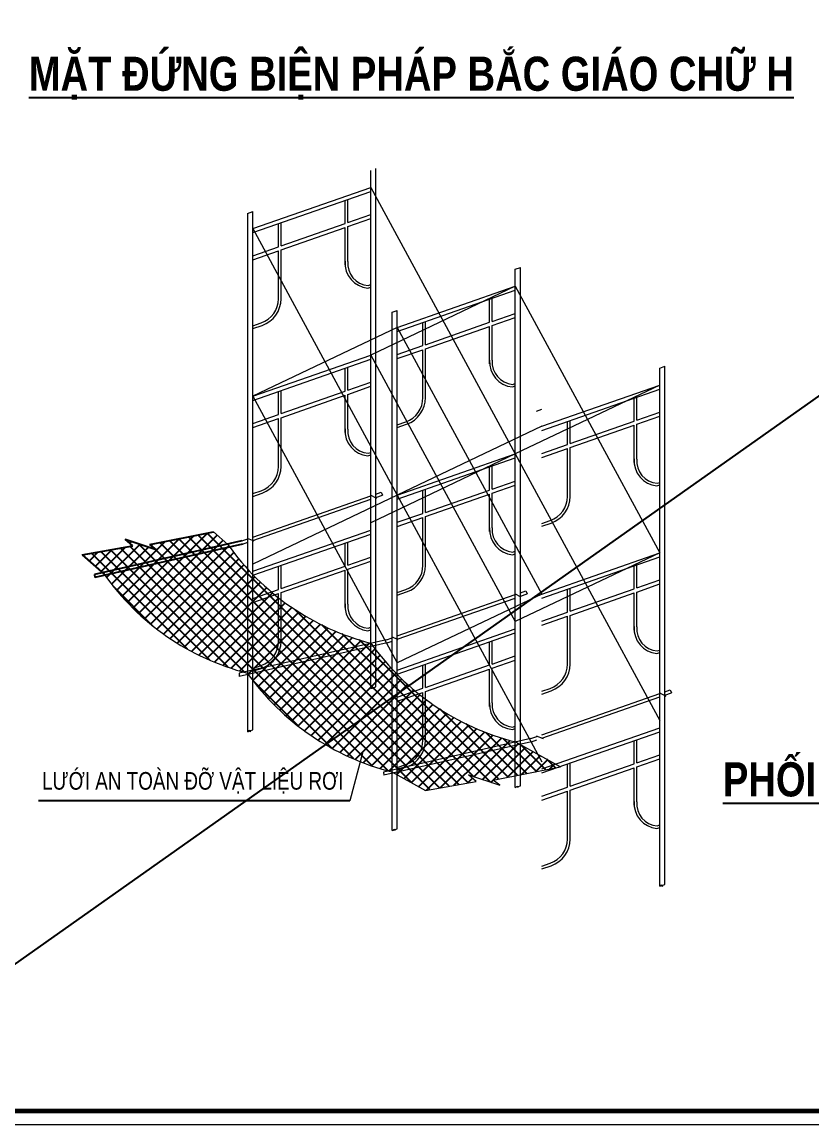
# Model space of a CAD drawing. Header units: millimetres. Extents: x 480521 to 6014615, y -961280 to 187869.
# Drawn here: x 758233 to 765066, y 95764 to 105307 of the extents above; entities that cross this region are included whole.
import ezdxf
from ezdxf.enums import TextEntityAlignment as Align

# ---------------------------------------------------------------- set-up
doc = ezdxf.new("R2010")
doc.units = ezdxf.units.MM
doc.header["$LTSCALE"] = 600
doc.header["$MEASUREMENT"] = 0
doc.layers.get('0').update_dxf_attribs({"lineweight": 0})
doc.layers.get('Defpoints').update_dxf_attribs({"lineweight": 0})
doc.layers.add('KCS_Plotter', color=11, linetype='Continuous', plot=False)
for name, color, linetype, lineweight in [('Khungten_LCDI', 7, 'Continuous', 25), ('LC Net thay', 7, 'Continuous', 25), ('LC Text1', 3, 'Continuous', 20), ('LC Text2', 7, 'Continuous', 25)]:
    doc.layers.add(name, color=color, linetype=linetype, lineweight=lineweight)
doc.layers.add('LAYER3', color=4, linetype='Continuous')
doc.styles.add('Khungten', font='VHAVAN.TTF', dxfattribs={"width": 0.9, "height": 5000})
doc.styles.add('LC 1', font='VHAVANB.TTF')
doc.styles.add('LC3', font='VHARIALB.TTF', dxfattribs={"width": 0.8})
doc.styles.add('style2', font='VHAVANB.TTF')
doc.styles.add('Title', font='VHBLACK.TTF')

# ---------------------------------------------------------------- blocks, each defined once
blk = doc.blocks.new('lcdi fix')
at = {"layer": 'Defpoints', "lineweight": 0}
blk.add_lwpolyline([(-1200, -14850), (-1200, 14850), (40800, 14850), (40800, -14850)], close=True, dxfattribs=at)
at = {"layer": 'Khungten_LCDI', "color": 5, "lineweight": 60}
blk.add_lwpolyline([(0, -14650), (0, 14650), (40600, 14650), (40600, -14650)], close=True, dxfattribs=at)
at = {"color": 7, "style": 'Khungten', "width": 0.8}
for tag, p in [('REVISION', (39499, -10746)), ('NGAYHT', (39546, -11609))]:
    blk.add_attdef(tag, text='', height=200, dxfattribs=at).set_placement(p, align=Align.CENTER)
at = {"layer": 'LC Text1', "color": 3, "style": 'LC 1', "width": 1.834006}
for tag, p, p2 in [('TENBANVE1', (36913, -8886), (40339, -8886)), ('TENBANVE2', (36913, -9562), (40339, -9562))]:
    blk.add_attdef(tag, text='', height=250, dxfattribs=at).set_placement(p, p2, align=Align.FIT)
at = {"layer": 'LC Text1', "style": 'Title', "width": 0.7}
blk.add_attdef('SOBANVE', text='', height=250, dxfattribs=at).set_placement((39562, -13896), align=Align.CENTER)
blk = doc.blocks.new('TIEUDE1')
at = {"layer": 'LC Text2', "color": 7, "style": 'LC 1'}
blk.add_attdef('TIªU§Ò', text='', height=5, dxfattribs=at).set_placement((0, 0), align=Align.BOTTOM_CENTER)
blk.add_attdef('TL', text='', height=3, dxfattribs=at).set_placement((0, -2), align=Align.TOP_CENTER)
blk = doc.blocks.new('*X25')
at = {"color": 0}
for p, q in [((598.93, 507.01), (622.36, 530.44)), ((700.64, 451.94), (622.18, 530.4)), ((590.76, 516.52), (601.19, 526.94)), ((593.86, 512.54), (609.17, 527.85)), ((595.49, 510.64), (613.56, 528.71)), ((597.18, 508.79), (617.96, 529.58)), ((597.99, 527.28), (598.54, 527.83)), ((600.73, 505.27), (625.26, 529.8)), ((667.94, 459.9), (600.74, 527.09)), ((602.59, 503.6), (627.14, 528.15)), ((605.54, 525.83), (604.45, 526.92)), ((604.47, 526.69), (604.77, 526.98)), ((678.77, 456.14), (607.4, 527.5)), ((685.99, 452.45), (610.36, 528.08)), ((691.65, 450.33), (613.31, 528.66)), ((694.65, 450.87), (616.27, 529.24)), ((697.64, 451.4), (619.23, 529.82)), ((583.45, 523.35), (583.87, 523.77)), ((585.33, 521.69), (588.18, 524.54)), ((615.97, 494.19), (586.01, 524.15)), ((587.21, 520.03), (592.49, 525.31)), ((622.95, 490.74), (589, 524.69)), ((589.09, 518.38), (596.8, 526.09)), ((628.72, 488.51), (592, 525.23)), ((592.28, 514.5), (603.84, 526.06)), ((633.81, 486.95), (595, 525.76)), ((661.02, 463.28), (598, 526.3)), ((604.51, 501.98), (628.92, 526.39)), ((673.69, 457.68), (606.04, 525.33)), ((606.48, 500.42), (630.43, 524.36)), ((608.51, 498.91), (631.99, 522.39)), ((610.6, 497.47), (633.61, 520.47)), ((612.75, 496.08), (635.28, 518.61)), ((614.97, 494.76), (637.01, 516.8)), ((605.21, 501.41), (592.89, 513.73)), ((617.24, 493.5), (638.8, 515.06)), ((619.58, 492.3), (640.65, 513.37)), ((621.98, 491.17), (642.55, 511.73)), ((624.46, 490.11), (644.5, 510.15)), ((627, 489.12), (646.52, 508.64)), ((629.62, 488.2), (648.6, 507.17)), ((703.64, 452.48), (649.65, 506.47)), ((632.33, 487.37), (650.73, 505.77)), ((634.9, 486.41), (652.92, 504.43)), ((636.41, 484.38), (655.18, 503.15)), ((637.98, 482.41), (657.5, 501.94)), ((639.6, 480.5), (659.89, 500.79)), ((641.28, 478.64), (662.34, 499.71)), ((705.21, 454.45), (657.93, 501.73)), ((643.01, 476.84), (664.87, 498.7)), ((644.81, 475.1), (667.47, 497.77)), ((646.65, 473.41), (670.15, 496.91)), ((648.55, 471.78), (672.91, 496.14)), ((710.51, 452.68), (664.25, 498.94)), ((713.07, 453.66), (669.67, 497.06)), ((650.51, 470.2), (674.55, 494.24)), ((652.53, 468.68), (676.11, 492.26)), ((654.6, 467.22), (677.71, 490.33)), ((656.74, 465.82), (679.38, 488.46)), ((658.93, 464.47), (681.1, 486.65)), ((650.73, 470.03), (636.49, 484.27)), ((661.18, 463.19), (682.88, 484.89)), ((663.5, 461.97), (684.71, 483.18)), ((665.88, 460.82), (686.6, 481.53)), ((668.33, 459.73), (688.54, 479.94)), ((670.85, 458.71), (690.54, 478.41)), ((673.44, 457.77), (692.6, 476.93)), ((676.1, 456.9), (694.71, 475.51)), ((716.02, 454.24), (694.81, 475.45)), ((678.85, 456.11), (696.89, 474.15)), ((681.3, 455.03), (699.13, 472.85)), ((683.58, 453.77), (701.43, 471.62)), ((685.87, 452.52), (703.79, 470.45)), ((688.15, 451.27), (706.22, 469.34)), ((690.55, 450.13), (708.72, 468.3)), ((718.98, 454.82), (702.94, 470.86)), ((694.86, 450.9), (711.29, 467.34)), ((699.16, 451.68), (713.94, 466.45)), ((705.4, 454.38), (716.67, 465.64)), ((721.93, 455.4), (709.23, 468.11)), ((724.89, 455.98), (714.63, 466.24)), ((708.06, 453.5), (719.25, 464.69)), ((711.43, 453.34), (721.53, 463.44)), ((715.83, 454.2), (723.81, 462.18)), ((727.84, 456.56), (720.28, 464.12)), ((720.23, 455.06), (726.09, 460.93)), ((724.63, 455.93), (728.37, 459.67)), ((730.8, 457.14), (728.13, 459.81)), ((729.03, 456.79), (730.66, 458.42)), ((703.47, 452.45), (704.94, 453.91)), ((710.71, 452.61), (711.41, 453.32)), ((713.36, 451.73), (713.38, 451.75))]:
    blk.add_line(p, q, dxfattribs=at)

msp = doc.modelspace()

# ---------------------------------------------------------------- linework, layer by layer
at = {"color": 3}
for p, q in [((761293.722, 99554.511), (761293.722, 104039.231)), ((761249.364, 99538.996), (761249.364, 104023.716)), ((760229.13, 103520.022), (761249.364, 103876.863)), ((760229.13, 103484.777), (761249.364, 103841.618)), ((761249.364, 103876.863), (762499.467, 101570.14)), ((761027.574, 103564.324), (761027.574, 103764.044)), ((761049.753, 103572.081), (761049.753, 103771.802)), ((760183.364, 103650.868), (760229.13, 103666.875)), ((760184.772, 99166.64), (760184.772, 103651.36)), ((760229.13, 99182.155), (760229.13, 103666.875)), ((760450.92, 103362.631), (760450.92, 103562.351)), ((760473.099, 103370.388), (760473.099, 103570.109)), ((760473.099, 103370.388), (761027.574, 103564.324)), ((761049.753, 103572.081), (761249.364, 103641.898)), ((761049.753, 103536.837), (761249.364, 103606.653)), ((760229.13, 103520.022), (761479.232, 101213.299)), ((760473.099, 103335.144), (761027.574, 103529.079)), ((761027.574, 103206.102), (761027.574, 103529.079)), ((761049.753, 103235.971), (761049.753, 103536.837)), ((760229.13, 103285.057), (760450.92, 103362.631)), ((760229.13, 103249.812), (760450.92, 103327.386)), ((760450.92, 102912.902), (760450.92, 103327.386)), ((760473.099, 102912.902), (760473.099, 103335.144)), ((762499.467, 103168.414), (762543.825, 103183.929)), ((762499.467, 98683.694), (762499.467, 103168.414)), ((762543.825, 98699.209), (762543.825, 103183.929)), ((761224.738, 103004.786), (761249.364, 103013.399)), ((761226.762, 103026.872), (761249.364, 103034.778)), ((762499.467, 103021.561), (761249.364, 102425.442)), ((761479.232, 102664.72), (762499.467, 103021.561)), ((761479.232, 102629.475), (762499.467, 102986.316)), ((762499.467, 103021.561), (763749.569, 100714.838)), ((762277.677, 102709.022), (762277.677, 102908.742)), ((762299.856, 102716.779), (762299.856, 102916.5)), ((761434.874, 102796.058), (761479.232, 102811.573)), ((761434.874, 98311.338), (761434.874, 102796.058)), ((761479.232, 98326.853), (761479.232, 102811.573)), ((762299.856, 102716.779), (762499.467, 102786.596)), ((760229.13, 102677.936), (760302.354, 102703.548)), ((761701.022, 102507.329), (761701.022, 102707.049)), ((761723.201, 102515.086), (761723.201, 102714.807)), ((761723.201, 102515.086), (762277.677, 102709.022)), ((762299.856, 102681.535), (762499.467, 102751.351)), ((760229.13, 102654.44), (760309.677, 102682.612)), ((761479.232, 102664.72), (760229.13, 102068.6)), ((761479.232, 102664.72), (762729.335, 100357.997)), ((761723.201, 102479.842), (762277.677, 102673.777)), ((762277.677, 102350.8), (762277.677, 102673.777)), ((762299.856, 102380.669), (762299.856, 102681.535)), ((761479.232, 102429.755), (761701.022, 102507.329)), ((760229.13, 102068.6), (761249.364, 102425.442)), ((761249.364, 102425.442), (762499.467, 100118.718)), ((761479.232, 102394.51), (761701.022, 102472.084)), ((761701.022, 102057.6), (761701.022, 102472.084)), ((761723.201, 102057.6), (761723.201, 102479.842)), ((760229.13, 102033.356), (761249.364, 102390.197)), ((761027.574, 102112.902), (761027.574, 102312.623)), ((761049.753, 102120.66), (761049.753, 102320.38)), ((763749.569, 102313.112), (763793.927, 102328.627)), ((763749.569, 97828.392), (763749.569, 102313.112)), ((763793.927, 97843.907), (763793.927, 102328.627)), ((760473.099, 101918.967), (760473.099, 102118.687)), ((761049.753, 102120.66), (761249.364, 102190.477)), ((761049.753, 102085.415), (761249.364, 102155.232)), ((762474.84, 102149.484), (762499.467, 102158.097)), ((762476.864, 102171.57), (762499.467, 102179.476)), ((763749.569, 102166.259), (762499.467, 101570.14)), ((762729.335, 101809.418), (763749.569, 102166.259)), ((762729.335, 101774.173), (763749.569, 102131.015)), ((760229.13, 102068.6), (761479.232, 99761.877)), ((760450.92, 101911.21), (760450.92, 102110.93)), ((760473.099, 101918.967), (761027.574, 102112.902)), ((760473.099, 101883.722), (761027.574, 102077.658)), ((761027.574, 101754.68), (761027.574, 102077.658)), ((761049.753, 101784.55), (761049.753, 102085.415)), ((763527.779, 101853.72), (763527.779, 102053.44)), ((763549.958, 101861.477), (763549.958, 102061.198)), ((762683.569, 101940.264), (762729.335, 101956.271)), ((763549.958, 101861.477), (763749.569, 101931.294)), ((760229.13, 101833.635), (760450.92, 101911.21)), ((760229.13, 101798.391), (760450.92, 101875.965)), ((760450.92, 101461.48), (760450.92, 101875.965)), ((760473.099, 101461.48), (760473.099, 101883.722)), ((761479.232, 101822.634), (761552.457, 101848.246)), ((762951.125, 101652.027), (762951.125, 101851.747)), ((762973.304, 101659.784), (762973.304, 101859.505)), ((762973.304, 101659.784), (763527.779, 101853.72)), ((763549.958, 101826.233), (763749.569, 101896.049)), ((761479.232, 101799.138), (761559.779, 101827.31)), ((762729.335, 101809.418), (761479.232, 101213.299)), ((762973.304, 101624.54), (763527.779, 101818.475)), ((763527.779, 101495.498), (763527.779, 101818.475)), ((763549.958, 101525.367), (763549.958, 101826.233)), ((762729.335, 101574.453), (762951.125, 101652.027)), ((761224.738, 101553.364), (761249.364, 101561.978)), ((761226.762, 101575.451), (761249.364, 101583.356)), ((762499.467, 101570.14), (761249.364, 100974.02)), ((761479.232, 101213.299), (762499.467, 101570.14)), ((762499.467, 101570.14), (763749.569, 99263.416)), ((762729.335, 101539.208), (762951.125, 101616.782)), ((762951.125, 101202.298), (762951.125, 101616.782)), ((762973.304, 101202.298), (762973.304, 101624.54)), ((761479.232, 101178.054), (762499.467, 101534.895)), ((762277.677, 101257.6), (762277.677, 101457.321)), ((762299.856, 101265.358), (762299.856, 101465.078)), ((761723.201, 101063.665), (761723.201, 101263.385)), ((762299.856, 101265.358), (762499.467, 101335.175)), ((762299.856, 101230.113), (762499.467, 101299.93)), ((763724.943, 101294.182), (763749.569, 101302.795)), ((763726.967, 101316.268), (763749.569, 101324.174)), ((760229.13, 101226.515), (760302.354, 101252.126)), ((760229.13, 101203.018), (760309.677, 101231.191)), ((761479.232, 101213.299), (760229.13, 100617.179)), ((760229.13, 100850.781), (761249.364, 101207.622)), ((760229.13, 100821.411), (761249.364, 101178.252)), ((761244.419, 101214.962), (761300.319, 101188.361)), ((761293.722, 101223.137), (761340.324, 101239.437)), ((761293.722, 101193.767), (761352.199, 101214.22)), ((761340.324, 101239.437), (761352.199, 101214.22)), ((761479.232, 101213.299), (762729.335, 98906.575)), ((761701.022, 101055.908), (761701.022, 101255.628)), ((761723.201, 101063.665), (762277.677, 101257.6)), ((761723.201, 101028.42), (762277.677, 101222.356)), ((762277.677, 100899.378), (762277.677, 101222.356)), ((762299.856, 100929.248), (762299.856, 101230.113)), ((761479.232, 100978.333), (761701.022, 101055.908)), ((761479.232, 100943.089), (761701.022, 101020.663)), ((761701.022, 100606.178), (761701.022, 101020.663)), ((761723.201, 100606.178), (761723.201, 101028.42)), ((762729.335, 100967.332), (762802.559, 100992.944)), ((762729.335, 100943.836), (762809.881, 100972.008)), ((759889.564, 100895.573), (760012.48, 100787.191)), ((760229.13, 100554.975), (761249.364, 100911.816)), ((760229.13, 100519.73), (761249.364, 100876.572)), ((760135.124, 100817.901), (760184.772, 100835.266)), ((760140.762, 100790.304), (760184.772, 100805.896)), ((760179.643, 100839.882), (760238.206, 100818.601)), ((761027.574, 100599.277), (761027.574, 100798.998)), ((761049.753, 100607.035), (761049.753, 100806.755)), ((762474.84, 100698.062), (762499.467, 100706.676)), ((762476.864, 100720.149), (762499.467, 100728.054)), ((763749.569, 100714.838), (762499.467, 100118.718)), ((762729.335, 100357.997), (763749.569, 100714.838)), ((760450.92, 100397.584), (760450.92, 100597.305)), ((760473.099, 100405.342), (760473.099, 100605.062)), ((760473.099, 100405.342), (761027.574, 100599.277)), ((761049.753, 100607.035), (761249.364, 100676.851)), ((761049.753, 100571.79), (761249.364, 100641.607)), ((762729.335, 100322.752), (763749.569, 100679.593)), ((763527.779, 100402.298), (763527.779, 100602.019)), ((763549.958, 100410.056), (763549.958, 100609.776)), ((760473.099, 100370.097), (761027.574, 100564.032)), ((761027.574, 100241.055), (761027.574, 100564.032)), ((761049.753, 100270.925), (761049.753, 100571.79)), ((762951.125, 100200.606), (762951.125, 100400.326)), ((762973.304, 100208.363), (762973.304, 100408.083)), ((762973.304, 100208.363), (763527.779, 100402.298)), ((763549.958, 100410.056), (763749.569, 100479.873)), ((763549.958, 100374.811), (763749.569, 100444.628)), ((760229.13, 100320.01), (760450.92, 100397.584)), ((760229.13, 100284.765), (760450.92, 100362.339)), ((760450.92, 99947.855), (760450.92, 100362.339)), ((760473.099, 99947.855), (760473.099, 100370.097)), ((761479.232, 100371.213), (761552.457, 100396.824)), ((761479.232, 100347.716), (761559.779, 100375.889)), ((762729.335, 100357.997), (761479.232, 99761.877)), ((761479.232, 99995.479), (762499.467, 100352.321)), ((761479.232, 99966.109), (762499.467, 100322.95)), ((762493.77, 100361.603), (762548.281, 100332.933)), ((762543.825, 100367.835), (762590.427, 100384.135)), ((762543.825, 100338.465), (762602.301, 100358.918)), ((762590.427, 100384.135), (762602.301, 100358.918)), ((762973.304, 100173.118), (763527.779, 100367.054)), ((763527.779, 100044.076), (763527.779, 100367.054)), ((763549.958, 100073.946), (763549.958, 100374.811)), ((762729.335, 100123.031), (762951.125, 100200.606)), ((762729.335, 100087.787), (762951.125, 100165.361)), ((762951.125, 99750.876), (762951.125, 100165.361)), ((762973.304, 99750.876), (762973.304, 100173.118)), ((761224.738, 100039.739), (761249.364, 100048.352)), ((761226.762, 100061.825), (761249.364, 100069.731)), ((761479.232, 99699.673), (762499.467, 100056.514)), ((761479.232, 99664.428), (762499.467, 100021.27)), ((761385.226, 99962.599), (760110.905, 99671.961)), ((761390.865, 99935.002), (760111.565, 99644.246)), ((761385.226, 99962.599), (761434.874, 99979.964)), ((761390.865, 99935.002), (761434.874, 99950.594)), ((761429.379, 99988.887), (761483.89, 99963.084)), ((762277.677, 99743.975), (762277.677, 99943.696)), ((762299.856, 99751.733), (762299.856, 99951.453)), ((763724.943, 99842.76), (763749.569, 99851.374)), ((763726.967, 99864.847), (763749.569, 99872.752)), ((760229.13, 99712.89), (760302.354, 99738.501)), ((761701.022, 99542.282), (761701.022, 99742.003)), ((761723.201, 99550.04), (761723.201, 99749.76)), ((761723.201, 99550.04), (762277.677, 99743.975)), ((762299.856, 99751.733), (762499.467, 99821.549)), ((762299.856, 99716.488), (762499.467, 99786.305)), ((760110.905, 99671.961), (760111.565, 99644.246)), ((760229.13, 99689.393), (760309.677, 99717.566)), ((761723.201, 99514.795), (762277.677, 99708.73)), ((762277.677, 99385.753), (762277.677, 99708.73)), ((762299.856, 99415.623), (762299.856, 99716.488)), ((761249.364, 99538.996), (761261.507, 99543.243)), ((761261.507, 99543.243), (761262.182, 99550.656)), ((761262.182, 99550.656), (761273.68, 99538.769)), ((761273.68, 99538.769), (761274.691, 99547.854)), ((761274.691, 99547.854), (761293.722, 99554.511)), ((761479.232, 99464.708), (761701.022, 99542.282)), ((762729.335, 99515.911), (762802.559, 99541.522)), ((761479.232, 99429.463), (761701.022, 99507.038)), ((761701.022, 99092.553), (761701.022, 99507.038)), ((761723.201, 99092.553), (761723.201, 99514.795)), ((762729.335, 99492.414), (762809.881, 99520.587)), ((762729.335, 99140.177), (763749.569, 99497.019)), ((762729.335, 99110.807), (763749.569, 99467.648)), ((763743.225, 99506.633), (763803.355, 99475.007)), ((763793.927, 99512.533), (763840.529, 99528.833)), ((763793.927, 99483.163), (763852.404, 99503.616)), ((763840.529, 99528.833), (763852.404, 99503.616)), ((760184.772, 99166.64), (760196.915, 99170.887)), ((760196.915, 99170.887), (760197.589, 99178.3)), ((760197.589, 99178.3), (760209.088, 99166.413)), ((760209.088, 99166.413), (760210.098, 99175.498)), ((760210.098, 99175.498), (760229.13, 99182.155)), ((762474.84, 99184.437), (762499.467, 99193.05)), ((762476.864, 99206.523), (762499.467, 99214.429)), ((762729.335, 98844.371), (763749.569, 99201.213)), ((762729.335, 98809.126), (763749.569, 99165.968)), ((762635.329, 99107.297), (761361.007, 98816.659)), ((762640.967, 99079.7), (761361.667, 98788.944)), ((762500.178, 99077.4), (762891.084, 98862.505)), ((762635.329, 99107.297), (762684.977, 99124.662)), ((762640.967, 99079.7), (762684.977, 99095.292)), ((762679.869, 99130.282), (762739.999, 99108.143)), ((763527.779, 98888.673), (763527.779, 99088.394)), ((763549.958, 98896.431), (763549.958, 99096.151)), ((761179.75, 98992.044), (761066.979, 98566.874)), ((761479.232, 98857.588), (761552.457, 98883.199)), ((762951.125, 98686.98), (762951.125, 98886.701)), ((762973.304, 98694.738), (762973.304, 98894.458)), ((762973.304, 98694.738), (763527.779, 98888.673)), ((763549.958, 98896.431), (763749.569, 98966.247)), ((763549.958, 98861.186), (763749.569, 98931.003)), ((761361.007, 98816.659), (761361.667, 98788.944)), ((761431.345, 98818.804), (761723.484, 98658.206)), ((761479.232, 98834.091), (761559.779, 98862.264)), ((762094.762, 98793.125), (762364.783, 98703.179)), ((762162.268, 98736.908), (762094.762, 98793.125)), ((762308.529, 98748.152), (762891.084, 98862.505)), ((762973.304, 98659.493), (763527.779, 98853.428)), ((763527.779, 98530.451), (763527.779, 98853.428)), ((763549.958, 98560.321), (763549.958, 98861.186)), ((761723.484, 98658.206), (762162.268, 98736.908)), ((762364.783, 98703.179), (762308.529, 98748.152)), ((762499.467, 98683.694), (762511.61, 98687.941)), ((762511.61, 98687.941), (762512.284, 98695.354)), ((762512.284, 98695.354), (762523.783, 98683.467)), ((762523.783, 98683.467), (762524.793, 98692.552)), ((762524.793, 98692.552), (762543.825, 98699.209)), ((762729.335, 98609.406), (762951.125, 98686.98)), ((762729.335, 98574.161), (762951.125, 98651.736)), ((762951.125, 98237.251), (762951.125, 98651.736)), ((762973.304, 98237.251), (762973.304, 98659.493)), ((761434.874, 98311.338), (761447.017, 98315.585)), ((761447.017, 98315.585), (761447.692, 98322.998)), ((761447.692, 98322.998), (761459.19, 98311.111)), ((761459.19, 98311.111), (761460.2, 98320.196)), ((761460.2, 98320.196), (761479.232, 98326.853)), ((763724.943, 98329.135), (763749.569, 98337.749)), ((763726.967, 98351.221), (763749.569, 98359.127)), ((762729.335, 98002.286), (762802.559, 98027.897)), ((762729.335, 97978.789), (762809.881, 98006.962)), ((763749.569, 97828.392), (763761.712, 97832.639)), ((763761.712, 97832.639), (763762.387, 97840.052)), ((763762.387, 97840.052), (763773.885, 97828.165)), ((763773.885, 97828.165), (763774.895, 97837.25)), ((763774.895, 97837.25), (763793.927, 97843.907))]:
    msp.add_line(p, q, dxfattribs=at)
for centre, radius, start, end in [((761244.594, 103221.438), 217.561, 175.7342684, 264.7635625), ((761244.594, 103221.438), 195.382, 175.7342684, 264.7635625), ((760229.13, 102912.902), 221.79, 289.2779957, 0), ((760229.13, 102912.902), 243.969, 289.2779957, 0), ((762494.696, 102366.136), 217.561, 175.7342684, 264.7635625), ((762494.696, 102366.136), 195.382, 175.7342684, 264.7635625), ((761479.232, 102057.6), 221.79, 289.2779957, 0), ((761479.232, 102057.6), 243.969, 289.2779957, 0), ((761244.594, 101770.017), 217.561, 175.7342684, 264.7635625), ((761244.594, 101770.017), 195.382, 175.7342684, 264.7635625), ((760229.13, 101461.48), 221.79, 289.2779957, 0), ((760229.13, 101461.48), 243.969, 289.2779957, 0), ((763744.798, 101510.835), 217.561, 175.7342684, 264.7635625), ((763744.798, 101510.835), 195.382, 175.7342684, 264.7635625), ((762729.335, 101202.298), 221.79, 289.2779957, 0), ((762729.335, 101202.298), 243.969, 289.2779957, 0), ((762494.696, 100914.715), 217.561, 175.7342684, 264.7635625), ((762494.696, 100914.715), 195.382, 175.7342684, 264.7635625), ((761789.315, 102037.184), 2172.47, 215.1261689, 255.6280885), ((761479.232, 100606.178), 221.79, 289.2779957, 0), ((761479.232, 100606.178), 243.969, 289.2779957, 0), ((760720.483, 101778.589), 2172.47, 215.1261689, 255.6280885), ((761244.594, 100256.392), 217.561, 175.7342684, 264.7635625), ((761244.594, 100256.392), 195.382, 175.7342684, 264.7635625), ((763744.798, 100059.413), 217.561, 175.7342684, 264.7635625), ((763744.798, 100059.413), 195.382, 175.7342684, 264.7635625), ((760229.13, 99947.855), 221.79, 289.2779957, 0), ((760229.13, 99947.855), 243.969, 289.2779957, 0), ((763043.109, 101212.165), 2202.725, 215.5106837, 255.7305788), ((762729.335, 99750.876), 221.79, 289.2779957, 0), ((762729.335, 99750.876), 243.969, 289.2779957, 0), ((761974.277, 100953.57), 2202.725, 215.5106837, 255.7305788), ((762494.696, 99401.09), 217.561, 175.7342684, 264.7635625), ((762494.696, 99401.09), 195.382, 175.7342684, 264.7635625), ((761479.232, 99092.553), 221.79, 289.2779957, 0), ((761479.232, 99092.553), 243.969, 289.2779957, 0), ((763744.798, 98545.788), 217.561, 175.7342684, 264.7635625), ((763744.798, 98545.788), 195.382, 175.7342684, 264.7635625), ((762729.335, 98237.251), 221.79, 289.2779957, 0), ((762729.335, 98237.251), 243.969, 289.2779957, 0)]:
    msp.add_arc(centre, radius, start, end, dxfattribs=at)
at = {"layer": 'KCS_Plotter'}
msp.add_line((756204.637, 95763.59), (781404.637, 113583.591), dxfattribs=at)
at = {"layer": 'LAYER3'}
for p, q in [((759337.428, 100787.191), (759889.564, 100895.573)), ((760135.124, 100817.901), (758860.802, 100527.263)), ((760140.762, 100790.304), (758861.462, 100499.548)), ((759191.166, 100775.948), (759123.661, 100832.164)), ((759123.661, 100832.164), (759393.682, 100742.218)), ((759393.682, 100742.218), (759337.428, 100787.191)), ((758752.383, 100697.245), (759191.166, 100775.948)), ((758752.383, 100697.245), (758943.647, 100528.595)), ((758860.802, 100527.263), (758861.462, 100499.548)), ((761066.979, 98566.874), (758373.628, 98566.874))]:
    msp.add_line(p, q, dxfattribs=at)

# ---------------------------------------------------------------- block references
at = {"layer": 'LAYER3', "xscale": 27.72376611971868, "yscale": 27.72376611971868, "zscale": 27.72376611971868}
msp.add_blockref('*X25', (742585.932, 86180.119), dxfattribs=at)
at = {"layer": 'LC Net thay', "xscale": 0.6000000155618168, "yscale": 0.6000000155618168, "zscale": 0.6000000155618168}
msp.add_blockref('lcdi fix', (756924.637, 104673.591), dxfattribs=at)
at = {"layer": 'LC Text2'}
ref = msp.add_blockref('TIEUDE1', (761600.441, 104623.608), dxfattribs=dict(at, xscale=60.00000000003865, yscale=60.00000000003865, zscale=60.00000000003865))
ref.add_attrib('TIªU§Ò', '%%UmÆt ®øng biÖn ph¸p b¾c gi¸o ch÷ h', dxfattribs={"color": 7, "height": 295.46488, "style": 'LC3', "width": 0.8}).set_placement((761600.441, 104623.608), align=Align.BOTTOM_CENTER)
ref = msp.add_blockref('TIEUDE1', (766490.169, 98517.646), dxfattribs=dict(at, xscale=60.00000000003865, yscale=60.00000000003865, zscale=60.00000000003865))
ref.add_attrib('TIªU§Ò', '%%Uphèi c¶nh l\xadíi an toµn', dxfattribs={"color": 7, "height": 295.46488, "style": 'LC3', "width": 0.8}).set_placement((766490.169, 98517.646), align=Align.BOTTOM_CENTER)

# ---------------------------------------------------------------- texts
at = {"style": 'style2', "width": 0.8}
msp.add_text('l\xadíi an toµn ®ì vËt liÖu r¬i', height=152.54206, dxfattribs=at).set_placement((758405.291, 98664.707))

doc.saveas('drawing.dxf')
